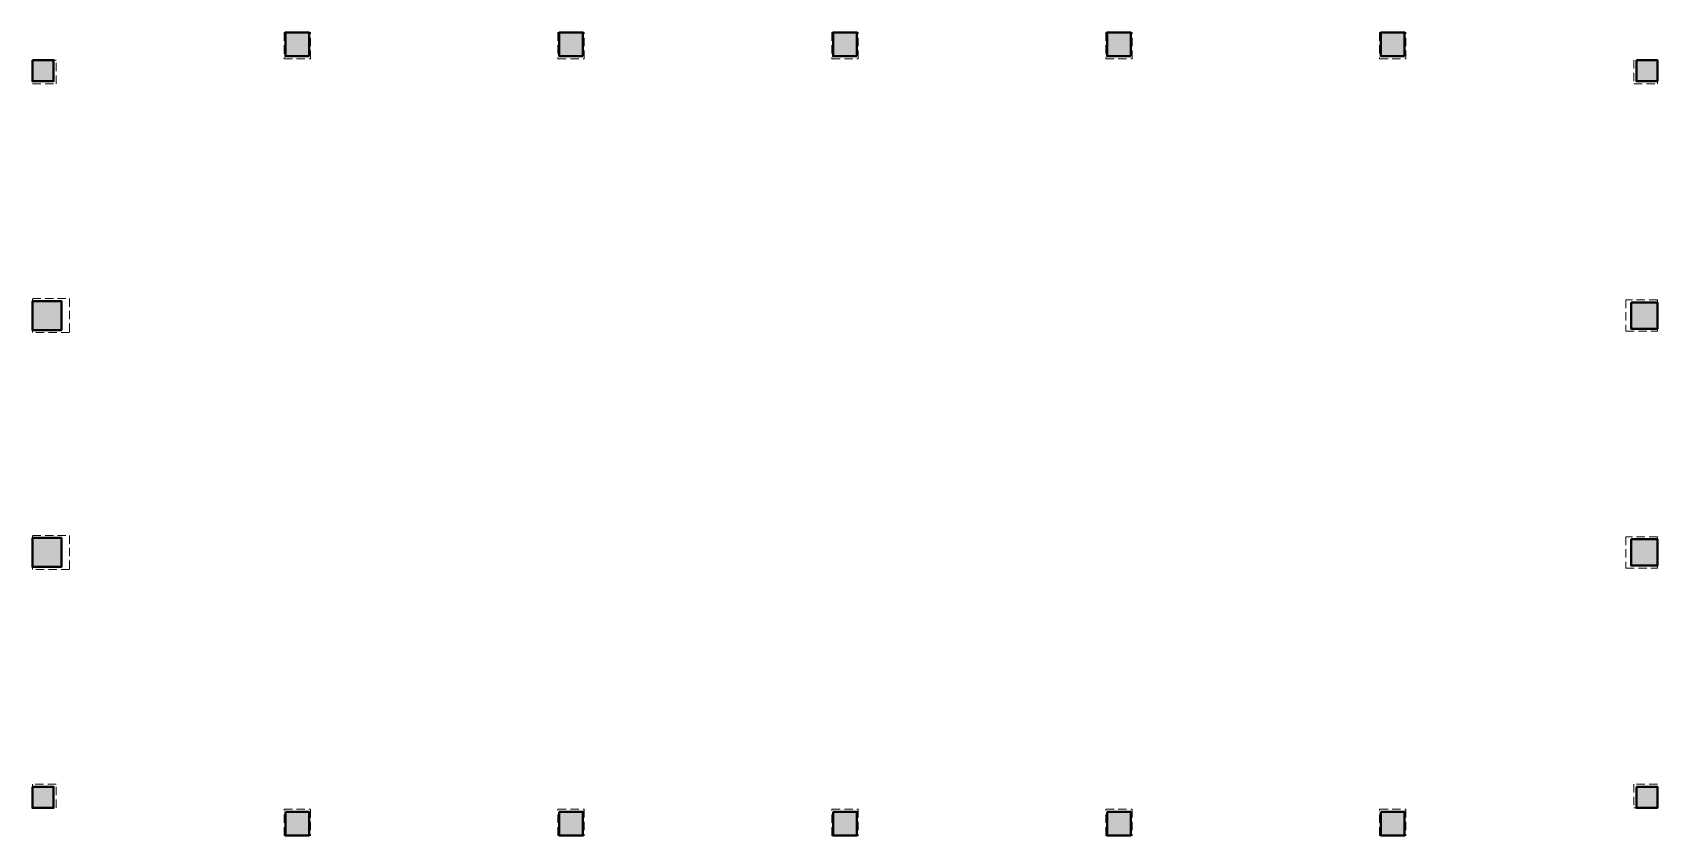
# Model space of a CAD drawing. Header units: millimetres. Extents: x 130300 to 192000, y 8450 to 38950.
import ezdxf

# ---------------------------------------------------------------- set-up
doc = ezdxf.new("R2010")
doc.units = ezdxf.units.MM
doc.linetypes.add('HIDDEN2', pattern=[4.7625, 3.175, -1.5875])
doc.layers.get('0').update_dxf_attribs({"lineweight": 20})
for name, color, linetype, lineweight in [('NDC_S-COLUMN', 4, 'Continuous', 40), ('NDC_S_HATCH COLUMN AND WALL', 251, 'Continuous', 13), ('NDC_S_HIDDEN', 8, 'HIDDEN2', 13)]:
    doc.layers.add(name, color=color, linetype=linetype, lineweight=lineweight)

# ---------------------------------------------------------------- blocks, each defined once
blk = doc.blocks.new('cot')
at = {"layer": 'NDC_S_HATCH COLUMN AND WALL', "ltscale": 0.005}
h = blk.add_hatch(color=256, dxfattribs=at)
h.dxf.hatch_style = 1
h.paths.add_polyline_path([(-0.5, 0.5), (0.5, 0.5), (0.5, -0.5), (-0.5, -0.5)])
at = {"layer": 'NDC_S-COLUMN', "ltscale": 0.005}
blk.add_lwpolyline([(-0.5, 0.5), (0.5, 0.5), (0.5, -0.5), (-0.5, -0.5)], close=True, dxfattribs=at)

msp = doc.modelspace()

# ---------------------------------------------------------------- linework, layer by layer
at = {"layer": 'NDC_S_HIDDEN', "ltscale": 100}
for points in [[(139850, 37950), (140850, 37950), (140850, 38950), (139850, 38950)], [(150250, 37950), (151250, 37950), (151250, 38950), (150250, 38950)], [(160650, 37950), (161650, 37950), (161650, 38950), (160650, 38950)], [(171050, 37950), (172050, 37950), (172050, 38950), (171050, 38950)], [(181450, 37950), (182450, 37950), (182450, 38950), (181450, 38950)], [(131200, 37900), (130300, 37900), (130300, 37000), (131200, 37000)], [(192000, 37900), (191100, 37900), (191100, 37000), (192000, 37000)], [(130300, 28850), (131700, 28850), (131700, 27550), (130300, 27550)], [(190800, 27600), (192000, 27600), (192000, 28800), (190800, 28800)], [(130300, 19850), (131700, 19850), (131700, 18550), (130300, 18550)], [(190800, 18600), (192000, 18600), (192000, 19800), (190800, 19800)], [(131200, 10400), (130300, 10400), (130300, 9500), (131200, 9500)], [(192000, 10400), (191100, 10400), (191100, 9500), (192000, 9500)], [(139850, 9450), (140850, 9450), (140850, 8450), (139850, 8450)], [(150250, 9450), (151250, 9450), (151250, 8450), (150250, 8450)], [(160650, 9450), (161650, 9450), (161650, 8450), (160650, 8450)], [(171050, 9450), (172050, 9450), (172050, 8450), (171050, 8450)], [(181450, 9450), (182450, 9450), (182450, 8450), (181450, 8450)]]:
    msp.add_lwpolyline(points, close=True, dxfattribs=at)

# ---------------------------------------------------------------- block references
at = {"xscale": 900, "yscale": 900, "rotation": 180}
for p in [(140350, 38500), (150750, 38500), (161150, 38500), (171550, 38500), (181950, 38500)]:
    msp.add_blockref('cot', p, dxfattribs=at)
for p, xscale, yscale in [((130700, 37500), 800, 800), ((191600, 37500), 800, 800), ((130850, 28200), 1100, 1100), ((191500, 28200), 1000, 1000), ((130850, 19200), 1100, 1100), ((191500, 19200), 1000, 1000), ((130700, 9900), 800, 800), ((191600, 9900), 800, 800), ((140350, 8900), 900, 900), ((150750, 8900), 900, 900), ((161150, 8900), 900, 900), ((171550, 8900), 900, 900), ((181950, 8900), 900, 900)]:
    msp.add_blockref('cot', p, dxfattribs=dict(xscale=xscale, yscale=yscale))

doc.saveas('drawing.dxf')
